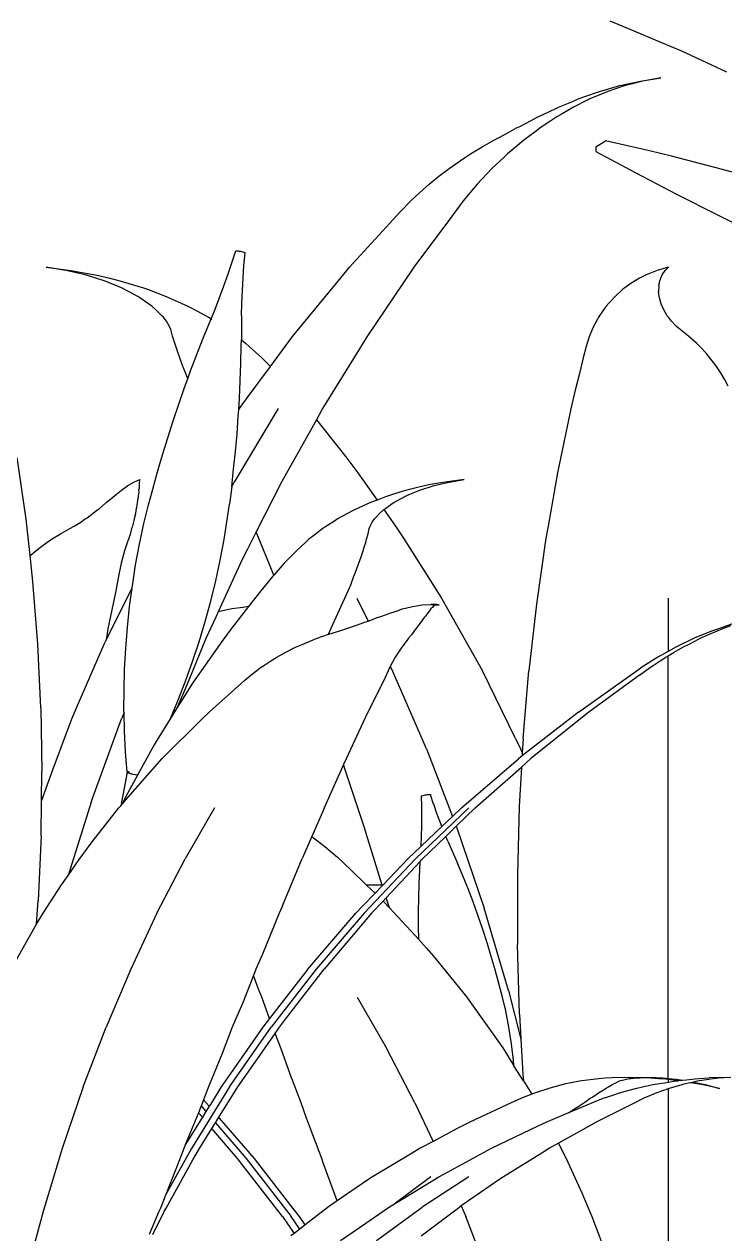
# Model space of a CAD drawing. Header units: metres. Extents: x 244.4 to 340.3, y -4.1 to 64.3.
# Drawn here: x 248.4465 to 248.731, y 7.648 to 8.139 of the extents above; entities that cross this region are included whole.
import ezdxf

# ---------------------------------------------------------------- set-up
doc = ezdxf.new("R2010")
doc.units = ezdxf.units.M
doc.layers.add('Edges', color=7, linetype='Continuous')

# ---------------------------------------------------------------- blocks, each defined once
blk = doc.blocks.new('Novo+Sobrado2m fr')
for p, q in [((-6.89405, -1.08116), (-6.90376, -1.07701)), ((-6.88434, -1.08524), (-6.89405, -1.08116)), ((-6.87463, -1.08925), (-6.88434, -1.08524)), ((-6.8564, -1.0977), (-6.87463, -1.08925)), ((-6.90808, -1.10555), (-6.8998, -1.10317)), ((-6.90164, -1.10454), (-6.90472, -1.10555)), ((-6.89763, -1.10317), (-6.90164, -1.10454)), ((-6.8998, -1.10317), (-6.89151, -1.10136)), ((-6.89579, -1.10272), (-6.89763, -1.10317)), ((-6.89045, -1.10136), (-6.89579, -1.10272)), ((-6.89151, -1.10136), (-6.88317, -1.10011)), ((-6.88317, -1.10011), (-6.89045, -1.10136)), ((-6.92007, -1.11002), (-6.91637, -1.10847)), ((-6.91284, -1.10905), (-6.91863, -1.11193)), ((-6.91637, -1.10847), (-6.91401, -1.10765)), ((-6.91401, -1.10765), (-6.90808, -1.10555)), ((-6.91171, -1.10847), (-6.91284, -1.10905)), ((-6.90731, -1.10665), (-6.91171, -1.10847)), ((-6.90472, -1.10555), (-6.90731, -1.10665)), ((-6.93102, -1.11493), (-6.92579, -1.11246)), ((-6.92579, -1.11246), (-6.92471, -1.11193)), ((-6.92471, -1.11193), (-6.92007, -1.11002)), ((-6.91863, -1.11193), (-6.92324, -1.11464)), ((-6.94048, -1.11975), (-6.9359, -1.11738)), ((-6.9359, -1.11738), (-6.93316, -1.11592)), ((-6.93316, -1.11592), (-6.93102, -1.11493)), ((-6.92823, -1.11779), (-6.93221, -1.12042)), ((-6.92547, -1.11592), (-6.92823, -1.11779)), ((-6.92324, -1.11464), (-6.92547, -1.11592)), ((-6.95099, -1.12541), (-6.94853, -1.12413)), ((-6.94853, -1.12413), (-6.94465, -1.12202)), ((-6.94465, -1.12202), (-6.94182, -1.12042)), ((-6.94182, -1.12042), (-6.94048, -1.11975)), ((-6.93313, -1.12113), (-6.93784, -1.12467)), ((-6.93221, -1.12042), (-6.93313, -1.12113)), ((-6.96043, -1.13088), (-6.95569, -1.1281)), ((-6.95569, -1.1281), (-6.95099, -1.12541)), ((-6.94235, -1.12837), (-6.9454, -1.13088)), ((-6.93885, -1.12541), (-6.94235, -1.12837)), ((-6.93784, -1.12467), (-6.93885, -1.12541)), ((-6.90963, -1.12808), (-6.90571, -1.1256)), ((-6.90963, -1.12808), (-6.9096, -1.12995)), ((-6.89669, -1.12765), (-6.90571, -1.1256)), ((-6.88773, -1.12976), (-6.89669, -1.12765)), ((-6.96647, -1.13492), (-6.96293, -1.13253)), ((-6.96293, -1.13253), (-6.96043, -1.13088)), ((-6.9468, -1.13221), (-6.95177, -1.13681)), ((-6.9454, -1.13088), (-6.9468, -1.13221)), ((-6.9096, -1.12995), (-6.89337, -1.13865)), ((-6.87884, -1.13192), (-6.88773, -1.12976)), ((-6.87002, -1.13415), (-6.87884, -1.13192)), ((-6.86127, -1.13642), (-6.87002, -1.13415)), ((-6.97334, -1.14002), (-6.96921, -1.13681)), ((-6.96921, -1.13681), (-6.96647, -1.13492)), ((-6.95177, -1.13681), (-6.95779, -1.14317)), ((-6.89337, -1.13865), (-6.87688, -1.14725)), ((-6.85259, -1.13875), (-6.86127, -1.13642)), ((-6.97988, -1.1455), (-6.97729, -1.14317)), ((-6.97729, -1.14317), (-6.97334, -1.14002)), ((-6.95779, -1.14317), (-6.96341, -1.14995)), ((-6.98468, -1.14995), (-6.983, -1.14837)), ((-6.983, -1.14837), (-6.97988, -1.1455)), ((-6.87688, -1.14725), (-6.86013, -1.15574)), ((-6.98888, -1.15435), (-6.98468, -1.14995)), ((-6.96341, -1.14995), (-6.96899, -1.15753)), ((-7.00958, -1.17698), (-6.99173, -1.15742)), ((-6.99173, -1.15742), (-6.98888, -1.15435)), ((-6.96899, -1.15753), (-6.9835, -1.17698)), ((-6.86013, -1.15574), (-6.84312, -1.16412)), ((-7.05735, -1.17521), (-7.05578, -1.17033)), ((-7.05578, -1.17033), (-7.05571, -1.17029)), ((-7.05571, -1.17029), (-7.05553, -1.17028)), ((-7.05553, -1.17028), (-7.05523, -1.17029)), ((-7.05523, -1.17029), (-7.05485, -1.17033)), ((-7.05485, -1.17033), (-7.0544, -1.1704)), ((-7.0544, -1.1704), (-7.05392, -1.17049)), ((-7.05392, -1.17049), (-7.05343, -1.17059)), ((-7.05343, -1.17059), (-7.05298, -1.1707)), ((-7.05298, -1.1707), (-7.05259, -1.17082)), ((-7.05259, -1.17082), (-7.05229, -1.17092)), ((-7.05247, -1.17618), (-7.05204, -1.17108)), ((-7.05229, -1.17092), (-7.0521, -1.17101)), ((-7.0521, -1.17101), (-7.05204, -1.17108)), ((-7.12476, -1.17823), (-7.13277, -1.17698)), ((-7.13277, -1.17698), (-7.12274, -1.17823)), ((-7.11689, -1.18004), (-7.12476, -1.17823)), ((-7.12274, -1.17823), (-7.11516, -1.17959)), ((-7.059, -1.18006), (-7.05735, -1.17521)), ((-7.05283, -1.18128), (-7.05247, -1.17618)), ((-7.01297, -1.18105), (-7.00958, -1.17698)), ((-6.9835, -1.17698), (-6.98791, -1.18358)), ((-6.88461, -1.17823), (-6.88812, -1.17959)), ((-6.88013, -1.17698), (-6.88461, -1.17823)), ((-6.88271, -1.18004), (-6.88147, -1.17823)), ((-6.88147, -1.17823), (-6.88013, -1.17698)), ((-7.10931, -1.18241), (-7.11689, -1.18004)), ((-7.11516, -1.17959), (-7.11275, -1.18004)), ((-7.11275, -1.18004), (-7.107, -1.1814)), ((-7.10412, -1.18452), (-7.10931, -1.18241)), ((-7.107, -1.1814), (-7.10291, -1.18241)), ((-7.10291, -1.18241), (-7.09918, -1.18352)), ((-7.06072, -1.18487), (-7.059, -1.18006)), ((-7.05312, -1.18638), (-7.05283, -1.18128)), ((-7.03271, -1.20507), (-7.01297, -1.18105)), ((-6.89356, -1.18241), (-6.89532, -1.18352)), ((-6.89183, -1.1814), (-6.89356, -1.18241)), ((-6.88913, -1.18004), (-6.89183, -1.1814)), ((-6.88812, -1.17959), (-6.88913, -1.18004)), ((-6.88405, -1.18452), (-6.88364, -1.18241)), ((-6.88364, -1.18241), (-6.88271, -1.18004)), ((-7.10218, -1.18533), (-7.10412, -1.18452)), ((-7.09915, -1.18689), (-7.10218, -1.18533)), ((-7.09918, -1.18352), (-7.09331, -1.18533)), ((-7.09562, -1.1888), (-7.09915, -1.18689)), ((-7.09331, -1.18533), (-7.0917, -1.18591)), ((-7.0917, -1.18591), (-7.08404, -1.1888)), ((-7.06251, -1.18965), (-7.06072, -1.18487)), ((-7.05332, -1.19147), (-7.05312, -1.18638)), ((-6.98791, -1.18358), (-7.00255, -1.20514)), ((-6.89858, -1.18591), (-6.90179, -1.1888)), ((-6.89782, -1.18533), (-6.89858, -1.18591)), ((-6.89532, -1.18352), (-6.89782, -1.18533)), ((-6.88405, -1.18452), (-6.8841, -1.18689)), ((-6.88385, -1.1888), (-6.8841, -1.18689)), ((-7.0948, -1.18932), (-7.09562, -1.1888)), ((-7.0912, -1.1918), (-7.0948, -1.18932)), ((-7.08986, -1.19278), (-7.0912, -1.1918)), ((-7.08821, -1.19424), (-7.08986, -1.19278)), ((-7.08404, -1.1888), (-7.07797, -1.19151)), ((-7.07797, -1.19151), (-7.07523, -1.19278)), ((-7.07523, -1.19278), (-7.07167, -1.19465)), ((-7.06436, -1.19439), (-7.06251, -1.18965)), ((-7.05345, -1.19656), (-7.05332, -1.19147)), ((-6.90533, -1.19278), (-6.90677, -1.19465)), ((-6.90431, -1.19151), (-6.90533, -1.19278)), ((-6.90179, -1.1888), (-6.90431, -1.19151)), ((-6.88378, -1.18932), (-6.88385, -1.1888)), ((-6.88309, -1.1918), (-6.88378, -1.18932)), ((-6.88266, -1.19278), (-6.88309, -1.1918)), ((-6.88203, -1.19424), (-6.88266, -1.19278)), ((-7.08578, -1.19661), (-7.08821, -1.19424)), ((-7.08518, -1.19728), (-7.08578, -1.19661)), ((-7.084, -1.19888), (-7.08518, -1.19728)), ((-7.07167, -1.19465), (-7.06686, -1.19728)), ((-7.06898, -1.20568), (-7.06581, -1.19793)), ((-7.06686, -1.19728), (-7.06581, -1.19793)), ((-7.06581, -1.19793), (-7.06436, -1.19439)), ((-7.06581, -1.19793), (-7.0657, -1.198)), ((-7.0657, -1.198), (-7.06556, -1.19808)), ((-7.05345, -1.19656), (-7.05354, -1.20645)), ((-6.90893, -1.198), (-6.91078, -1.20153)), ((-6.90848, -1.19728), (-6.90893, -1.198)), ((-6.90677, -1.19465), (-6.90848, -1.19728)), ((-6.88063, -1.19661), (-6.88203, -1.19424)), ((-6.8801, -1.19728), (-6.88063, -1.19661)), ((-6.87889, -1.19888), (-6.8801, -1.19728)), ((-7.08274, -1.201), (-7.084, -1.19888)), ((-7.08218, -1.20228), (-7.08274, -1.201)), ((-7.08147, -1.20497), (-7.08218, -1.20228)), ((-6.9111, -1.20228), (-6.91232, -1.20524)), ((-6.91078, -1.20153), (-6.9111, -1.20228)), ((-6.87684, -1.201), (-6.87889, -1.19888)), ((-6.87527, -1.20228), (-6.87684, -1.201)), ((-6.8719, -1.20497), (-6.87527, -1.20228)), ((-7.08052, -1.20775), (-7.08147, -1.20497)), ((-7.08005, -1.2094), (-7.08052, -1.20775)), ((-7.0716, -1.21233), (-7.06898, -1.20568)), ((-7.05356, -1.20875), (-7.05354, -1.20645)), ((-7.05354, -1.20645), (-7.05188, -1.20775)), ((-7.05188, -1.20775), (-7.05036, -1.20907)), ((-7.0417, -1.21725), (-7.03271, -1.20507)), ((-7.00255, -1.20514), (-7.00551, -1.21001)), ((-6.91312, -1.20775), (-6.91353, -1.20907)), ((-6.91232, -1.20524), (-6.91312, -1.20775)), ((-6.86875, -1.20775), (-6.8719, -1.20497)), ((-6.86705, -1.2094), (-6.86875, -1.20775)), ((-7.07923, -1.21179), (-7.08005, -1.2094)), ((-7.07847, -1.21368), (-7.07923, -1.21179)), ((-7.07414, -1.21902), (-7.0716, -1.21233)), ((-7.05372, -1.21588), (-7.05356, -1.20875)), ((-7.05036, -1.20907), (-7.04526, -1.21368)), ((-7.00551, -1.21001), (-7.02053, -1.23435)), ((-6.91353, -1.20907), (-6.91469, -1.21368)), ((-6.86483, -1.21179), (-6.86705, -1.2094)), ((-6.86323, -1.21368), (-6.86483, -1.21179)), ((-7.07737, -1.21689), (-7.07847, -1.21368)), ((-7.07607, -1.22004), (-7.07737, -1.21689)), ((-7.05398, -1.22303), (-7.05372, -1.21588)), ((-7.05072, -1.22948), (-7.0417, -1.21725)), ((-7.04526, -1.21368), (-7.0417, -1.21725)), ((-6.91469, -1.21368), (-6.91627, -1.22004)), ((-6.86079, -1.21689), (-6.86323, -1.21368)), ((-6.85871, -1.22004), (-6.86079, -1.21689)), ((-7.07659, -1.22576), (-7.0753, -1.22219)), ((-7.0753, -1.22219), (-7.07607, -1.22004)), ((-7.0753, -1.22219), (-7.07414, -1.21902)), ((-6.91627, -1.22004), (-6.91792, -1.22682)), ((-6.85734, -1.22237), (-6.85871, -1.22004)), ((-6.85585, -1.22524), (-6.85734, -1.22237)), ((-7.07896, -1.23254), (-7.07659, -1.22576)), ((-7.05432, -1.23018), (-7.05398, -1.22303)), ((-6.91792, -1.22682), (-6.91974, -1.2344)), ((-7.05462, -1.23489), (-7.05432, -1.23018)), ((-7.05426, -1.23435), (-7.05072, -1.22948)), ((-7.08125, -1.23935), (-7.07896, -1.23254)), ((-7.03856, -1.23435), (-7.05647, -1.26424)), ((-7.0553, -1.24451), (-7.05477, -1.23734)), ((-7.05477, -1.23734), (-7.05462, -1.23489)), ((-7.05462, -1.23489), (-7.05426, -1.23435)), ((-7.02188, -1.2368), (-7.02305, -1.23889)), ((-7.02053, -1.23435), (-7.02188, -1.2368)), ((-6.91974, -1.2344), (-6.92381, -1.25385)), ((-7.08345, -1.24621), (-7.08125, -1.23935)), ((-7.02305, -1.23889), (-7.03707, -1.26391)), ((-7.02305, -1.23889), (-7.01112, -1.25385)), ((-7.08556, -1.25311), (-7.08345, -1.24621)), ((-7.05593, -1.25168), (-7.0553, -1.24451)), ((-7.05666, -1.25885), (-7.05593, -1.25168)), ((-7.14097, -1.27922), (-7.14454, -1.25421)), ((-7.08759, -1.26003), (-7.08556, -1.25311)), ((-7.01112, -1.25385), (-7.00628, -1.26045)), ((-6.92381, -1.25385), (-6.92517, -1.26045)), ((-7.08953, -1.26699), (-7.08759, -1.26003)), ((-7.05747, -1.26602), (-7.05666, -1.25885)), ((-7.00628, -1.26045), (-6.99842, -1.27146)), ((-6.92517, -1.26045), (-6.92898, -1.282)), ((-7.1022, -1.26743), (-7.09961, -1.26556)), ((-7.09961, -1.26556), (-7.09718, -1.26413)), ((-7.09718, -1.26413), (-7.09479, -1.26315)), ((-7.09507, -1.26663), (-7.09524, -1.26743)), ((-7.09498, -1.2652), (-7.0951, -1.26556)), ((-7.0951, -1.26556), (-7.09507, -1.26663)), ((-7.09479, -1.26315), (-7.09498, -1.26413)), ((-7.09498, -1.26413), (-7.09498, -1.2652)), ((-7.05747, -1.26602), (-7.05838, -1.27318)), ((-7.05747, -1.26602), (-7.05647, -1.26424)), ((-7.03707, -1.26391), (-7.0475, -1.28441)), ((-6.98312, -1.26663), (-6.98631, -1.26743)), ((-6.97863, -1.26556), (-6.98312, -1.26663)), ((-6.9811, -1.26743), (-6.97525, -1.26556)), ((-6.97674, -1.2652), (-6.97863, -1.26556)), ((-6.97082, -1.26413), (-6.97674, -1.2652)), ((-6.97525, -1.26556), (-6.96918, -1.26413)), ((-6.96299, -1.26315), (-6.97082, -1.26413)), ((-6.96918, -1.26413), (-6.96299, -1.26315)), ((-7.10838, -1.27245), (-7.10648, -1.27095)), ((-7.10648, -1.27095), (-7.1051, -1.26973)), ((-7.1051, -1.26973), (-7.10422, -1.26908)), ((-7.10422, -1.26908), (-7.1022, -1.26743)), ((-7.09544, -1.27018), (-7.09578, -1.27245)), ((-7.09521, -1.2683), (-7.09544, -1.26973)), ((-7.09544, -1.26973), (-7.09544, -1.27018)), ((-7.09524, -1.26743), (-7.09521, -1.2683)), ((-7.09138, -1.27398), (-7.08953, -1.26699)), ((-6.99842, -1.27146), (-7.00104, -1.27245)), ((-6.99506, -1.27018), (-6.99842, -1.27146)), ((-6.99381, -1.26973), (-6.99506, -1.27018)), ((-6.98922, -1.2683), (-6.99381, -1.26973)), ((-6.99161, -1.27245), (-6.98891, -1.27095)), ((-6.98631, -1.26743), (-6.98922, -1.2683)), ((-6.98891, -1.27095), (-6.98658, -1.26973)), ((-6.98658, -1.26973), (-6.98509, -1.26908)), ((-6.98509, -1.26908), (-6.9811, -1.26743)), ((-7.11366, -1.27674), (-7.11227, -1.27559)), ((-7.11227, -1.27559), (-7.11121, -1.27482)), ((-7.11121, -1.27482), (-7.10883, -1.27287)), ((-7.10883, -1.27287), (-7.10838, -1.27245)), ((-7.09634, -1.27559), (-7.09656, -1.27707)), ((-7.09608, -1.27459), (-7.09634, -1.27559)), ((-7.09578, -1.27245), (-7.09608, -1.27459)), ((-7.09314, -1.281), (-7.09138, -1.27398)), ((-7.05938, -1.28034), (-7.05838, -1.27318)), ((-7.00791, -1.27559), (-7.01069, -1.27707)), ((-7.00578, -1.27459), (-7.00791, -1.27559)), ((-7.00104, -1.27245), (-7.00578, -1.27459)), ((-6.99724, -1.27674), (-6.99599, -1.27559)), ((-6.99599, -1.27559), (-6.99565, -1.27533)), ((-6.99565, -1.27533), (-6.99498, -1.27482)), ((-6.99565, -1.27533), (-6.99089, -1.282)), ((-6.99498, -1.27482), (-6.99224, -1.27287)), ((-6.99224, -1.27287), (-6.99161, -1.27245)), ((-7.13933, -1.29398), (-7.14097, -1.27922)), ((-7.12143, -1.28206), (-7.11878, -1.2804)), ((-7.11878, -1.2804), (-7.11701, -1.27914)), ((-7.11701, -1.27914), (-7.1162, -1.27861)), ((-7.1162, -1.27861), (-7.11366, -1.27674)), ((-7.09718, -1.2797), (-7.0979, -1.28248)), ((-7.09709, -1.27914), (-7.09718, -1.2797)), ((-7.09656, -1.27707), (-7.09709, -1.27914)), ((-7.09491, -1.28938), (-7.09314, -1.281)), ((-7.06048, -1.28749), (-7.05938, -1.28034)), ((-7.01533, -1.2797), (-7.01963, -1.28248)), ((-7.01443, -1.27914), (-7.01533, -1.2797)), ((-7.01069, -1.27707), (-7.01443, -1.27914)), ((-7.00128, -1.28206), (-7.00037, -1.2804)), ((-7.00037, -1.2804), (-6.99951, -1.27914)), ((-6.99951, -1.27914), (-6.99906, -1.27861)), ((-6.99906, -1.27861), (-6.99724, -1.27674)), ((-7.13057, -1.28738), (-7.12697, -1.28519)), ((-7.12697, -1.28519), (-7.12325, -1.28307)), ((-7.12325, -1.28307), (-7.12143, -1.28206)), ((-7.09872, -1.2854), (-7.09942, -1.28738)), ((-7.0981, -1.28307), (-7.09872, -1.2854)), ((-7.0979, -1.28248), (-7.0981, -1.28307)), ((-7.0475, -1.28441), (-7.05102, -1.29133)), ((-7.0404, -1.30192), (-7.0475, -1.28441)), ((-7.02358, -1.2854), (-7.02607, -1.28738)), ((-7.0205, -1.28307), (-7.02358, -1.2854)), ((-7.01963, -1.28248), (-7.0205, -1.28307)), ((-7.00273, -1.28738), (-7.0021, -1.28519)), ((-7.0021, -1.28519), (-7.00166, -1.28307)), ((-7.00166, -1.28307), (-7.00128, -1.28206)), ((-6.99089, -1.282), (-6.9877, -1.28688)), ((-6.92898, -1.282), (-6.92983, -1.28688)), ((-7.13706, -1.29205), (-7.13511, -1.29056)), ((-7.13511, -1.29056), (-7.13249, -1.28868)), ((-7.13249, -1.28868), (-7.13057, -1.28738)), ((-7.09971, -1.28842), (-7.10093, -1.29205)), ((-7.09942, -1.28738), (-7.09971, -1.28842)), ((-7.09646, -1.29779), (-7.09491, -1.28938)), ((-7.0621, -1.29589), (-7.06048, -1.28749)), ((-7.05102, -1.29133), (-7.05326, -1.29565)), ((-7.02724, -1.28842), (-7.0312, -1.29205)), ((-7.02607, -1.28738), (-7.02724, -1.28842)), ((-7.00413, -1.29205), (-7.0036, -1.29056)), ((-7.0036, -1.29056), (-7.00304, -1.28868)), ((-7.00304, -1.28868), (-7.00273, -1.28738)), ((-6.9877, -1.28688), (-6.97226, -1.31122)), ((-6.92983, -1.28688), (-6.93372, -1.31367)), ((-7.13933, -1.29398), (-7.13706, -1.29205)), ((-7.13818, -1.30449), (-7.13933, -1.29398)), ((-7.10093, -1.29205), (-7.1023, -1.29706)), ((-7.06393, -1.30426), (-7.0621, -1.29589)), ((-7.05326, -1.29565), (-7.06297, -1.31688)), ((-7.0312, -1.29205), (-7.03611, -1.29706)), ((-7.00584, -1.29706), (-7.00491, -1.29457)), ((-7.00491, -1.29457), (-7.00413, -1.29205)), ((-7.1023, -1.29706), (-7.10348, -1.30239)), ((-7.09779, -1.30624), (-7.09646, -1.29779)), ((-7.03611, -1.29706), (-7.0404, -1.30192)), ((-7.0078, -1.30239), (-7.00729, -1.30115)), ((-7.00729, -1.30115), (-7.00644, -1.29889)), ((-7.00644, -1.29889), (-7.00584, -1.29706)), ((-7.13617, -1.33), (-7.13818, -1.30449)), ((-7.10348, -1.30239), (-7.10455, -1.30836)), ((-7.06598, -1.31256), (-7.06393, -1.30426)), ((-7.04082, -1.30239), (-7.04564, -1.30836)), ((-7.0404, -1.30192), (-7.04082, -1.30239)), ((-7.01013, -1.30827), (-7.0091, -1.30585)), ((-7.0091, -1.30585), (-7.0078, -1.30239)), ((-7.10819, -1.32759), (-7.09792, -1.30717)), ((-7.10455, -1.30836), (-7.10771, -1.32368)), ((-7.09891, -1.31471), (-7.09792, -1.30717)), ((-7.09792, -1.30717), (-7.09779, -1.30624)), ((-7.04564, -1.30836), (-7.05062, -1.3147)), ((-7.01718, -1.32368), (-7.01013, -1.30827)), ((-7.09981, -1.32318), (-7.09891, -1.31471)), ((-7.06823, -1.3208), (-7.06598, -1.31256)), ((-7.05863, -1.31594), (-7.06297, -1.31688)), ((-7.05737, -1.31568), (-7.05863, -1.31594)), ((-7.05062, -1.3147), (-7.05767, -1.32368)), ((-7.05291, -1.31502), (-7.05737, -1.31568)), ((-7.05062, -1.3147), (-7.05291, -1.31502)), ((-7.00661, -1.31122), (-7.00206, -1.32057)), ((-6.99017, -1.31636), (-6.98818, -1.31568)), ((-6.98818, -1.31568), (-6.98691, -1.31538)), ((-6.98691, -1.31538), (-6.98397, -1.31462)), ((-6.98397, -1.31462), (-6.98017, -1.314)), ((-6.98017, -1.314), (-6.97661, -1.31384)), ((-6.97679, -1.31594), (-6.97786, -1.3172)), ((-6.97666, -1.31568), (-6.97679, -1.31594)), ((-6.97592, -1.31502), (-6.97666, -1.31568)), ((-6.97399, -1.31384), (-6.97661, -1.31384)), ((-6.97661, -1.31384), (-6.9748, -1.314)), ((-6.97567, -1.31462), (-6.97592, -1.31502)), ((-6.97517, -1.31435), (-6.97567, -1.31462)), ((-6.9748, -1.314), (-6.97517, -1.31435)), ((-6.97474, -1.31399), (-6.9748, -1.314)), ((-6.97474, -1.31399), (-6.97315, -1.31413)), ((-6.97315, -1.31413), (-6.97399, -1.31384)), ((-6.97226, -1.31122), (-6.97084, -1.31367)), ((-6.97084, -1.31367), (-6.95565, -1.34078)), ((-6.93372, -1.31367), (-6.93682, -1.34078)), ((-6.88015, -1.31122), (-6.88015, -1.33287)), ((-7.07069, -1.32897), (-7.06823, -1.3208)), ((-7.06394, -1.31901), (-7.06795, -1.32759)), ((-7.06297, -1.31688), (-7.06394, -1.31901)), ((-7.00375, -1.32118), (-7.00206, -1.32057)), ((-7.00206, -1.32057), (-7.00027, -1.31992)), ((-7.00027, -1.31992), (-6.99833, -1.31915)), ((-6.99833, -1.31915), (-6.99686, -1.31867)), ((-6.99686, -1.31867), (-6.99352, -1.31745)), ((-6.99352, -1.31745), (-6.99287, -1.3172)), ((-6.99287, -1.3172), (-6.99017, -1.31636)), ((-6.97997, -1.32014), (-6.9811, -1.32154)), ((-6.97936, -1.31915), (-6.97997, -1.32014)), ((-6.97878, -1.31853), (-6.97936, -1.31915)), ((-6.97786, -1.3172), (-6.97878, -1.31853)), ((-7.10771, -1.32368), (-7.10849, -1.32827)), ((-7.10049, -1.33166), (-7.09981, -1.32318)), ((-7.05767, -1.32368), (-7.06143, -1.32887)), ((-7.01808, -1.32595), (-7.01718, -1.32368)), ((-7.01806, -1.32594), (-7.01317, -1.32435)), ((-7.01317, -1.32435), (-7.01077, -1.32363)), ((-7.01077, -1.32363), (-7.00724, -1.32244)), ((-7.00724, -1.32244), (-7.00485, -1.32154)), ((-7.00485, -1.32154), (-7.00375, -1.32118)), ((-6.9832, -1.32435), (-6.98444, -1.3261)), ((-6.98282, -1.32393), (-6.9832, -1.32435)), ((-6.98134, -1.32194), (-6.98282, -1.32393)), ((-6.9811, -1.32154), (-6.98134, -1.32194)), ((-6.86193, -1.32435), (-6.86966, -1.32758)), ((-6.86349, -1.32594), (-6.85993, -1.32435)), ((-6.86193, -1.32435), (-6.85396, -1.32154)), ((-6.85993, -1.32435), (-6.85801, -1.32363)), ((-6.85801, -1.32363), (-6.85482, -1.32244)), ((-7.13494, -1.35574), (-7.13617, -1.33)), ((-7.12047, -1.35574), (-7.10926, -1.33)), ((-7.10926, -1.33), (-7.10849, -1.32827)), ((-7.10849, -1.32827), (-7.10819, -1.32759)), ((-7.06795, -1.32759), (-7.07588, -1.34692)), ((-7.06143, -1.32887), (-7.07335, -1.34585)), ((-7.07335, -1.33705), (-7.07069, -1.32897)), ((-7.03149, -1.3312), (-7.02886, -1.33005)), ((-7.02886, -1.33005), (-7.02536, -1.32859)), ((-7.02536, -1.32859), (-7.02281, -1.32758)), ((-7.02281, -1.32758), (-7.01808, -1.32595)), ((-7.01808, -1.32595), (-7.01806, -1.32594)), ((-6.98624, -1.32839), (-6.98843, -1.3312)), ((-6.98569, -1.32758), (-6.98624, -1.32839)), ((-6.98444, -1.3261), (-6.98569, -1.32758)), ((-6.86966, -1.32758), (-6.87715, -1.3312)), ((-6.87427, -1.3312), (-6.87201, -1.33005)), ((-6.87201, -1.33005), (-6.86915, -1.32859)), ((-6.86915, -1.32859), (-6.86718, -1.32758)), ((-6.86718, -1.32758), (-6.86349, -1.32594)), ((-7.10095, -1.34012), (-7.10049, -1.33166)), ((-7.04163, -1.33673), (-7.03919, -1.33522)), ((-7.03919, -1.33522), (-7.03551, -1.33323)), ((-7.03551, -1.33323), (-7.03149, -1.3312)), ((-6.99103, -1.33522), (-6.99308, -1.33901)), ((-6.98843, -1.3312), (-6.99103, -1.33522)), ((-6.88438, -1.33522), (-6.89133, -1.33961)), ((-6.88015, -1.33287), (-6.88438, -1.33522)), ((-6.88345, -1.33673), (-6.88116, -1.33522)), ((-6.88116, -1.33522), (-6.88015, -1.33463)), ((-6.87715, -1.3312), (-6.88015, -1.33287)), ((-6.88015, -1.33463), (-6.87774, -1.33323)), ((-6.88015, -1.50624), (-6.88015, -1.33463)), ((-6.87774, -1.33323), (-6.87427, -1.3312)), ((-7.10118, -1.34856), (-7.10095, -1.34012)), ((-7.07621, -1.34503), (-7.07335, -1.33705)), ((-7.04968, -1.34253), (-7.04595, -1.33961)), ((-7.04595, -1.33961), (-7.04447, -1.33859)), ((-7.04447, -1.33859), (-7.04163, -1.33673)), ((-6.99341, -1.33961), (-6.99574, -1.34464)), ((-6.99308, -1.33901), (-6.99341, -1.33961)), ((-6.99308, -1.33901), (-6.99207, -1.34111)), ((-6.91667, -1.35751), (-6.89133, -1.33961)), ((-6.8918, -1.34253), (-6.88783, -1.33961)), ((-6.88783, -1.33961), (-6.88627, -1.33859)), ((-6.88627, -1.33859), (-6.88345, -1.33673)), ((-7.07927, -1.35291), (-7.07621, -1.34503)), ((-7.06663, -1.35751), (-7.05208, -1.34456)), ((-7.05208, -1.34456), (-7.04968, -1.34253)), ((-6.99574, -1.34464), (-7.0022, -1.35751)), ((-6.97839, -1.37251), (-6.99207, -1.34111)), ((-6.94219, -1.3682), (-6.95565, -1.34078)), ((-6.93914, -1.3682), (-6.93682, -1.34078)), ((-6.8918, -1.34253), (-6.91237, -1.35751)), ((-7.1012, -1.35696), (-7.10118, -1.34856)), ((-7.07588, -1.34692), (-7.07956, -1.35567)), ((-7.07582, -1.34969), (-7.07956, -1.35567)), ((-7.07335, -1.34585), (-7.07582, -1.34969)), ((-7.08218, -1.35987), (-7.07927, -1.35291)), ((-7.13494, -1.35574), (-7.13451, -1.38168)), ((-7.1224, -1.36028), (-7.12047, -1.35574)), ((-7.10118, -1.35774), (-7.10224, -1.36028)), ((-7.10118, -1.35774), (-7.1012, -1.35696)), ((-7.10099, -1.36533), (-7.10118, -1.35774)), ((-7.08218, -1.35987), (-7.08778, -1.36885)), ((-7.07956, -1.35567), (-7.08218, -1.35987)), ((-7.06948, -1.36025), (-7.06663, -1.35751)), ((-7.0022, -1.35751), (-7.00414, -1.36195)), ((-6.91667, -1.35751), (-6.93954, -1.37535)), ((-6.91237, -1.35751), (-6.93593, -1.37642)), ((-7.13034, -1.38168), (-7.1224, -1.36028)), ((-7.11443, -1.39366), (-7.10224, -1.36028)), ((-7.08564, -1.37642), (-7.06948, -1.36025)), ((-7.00414, -1.36195), (-7.01104, -1.37647)), ((-7.10056, -1.37363), (-7.10099, -1.36533)), ((-7.08778, -1.36885), (-7.08888, -1.37078)), ((-6.94219, -1.3682), (-6.94015, -1.37251)), ((-6.93914, -1.3682), (-6.93947, -1.37413)), ((-7.09991, -1.38188), (-7.10056, -1.37363)), ((-7.08888, -1.37078), (-7.09565, -1.38308)), ((-6.97839, -1.37251), (-6.9678, -1.39988)), ((-6.94015, -1.37251), (-6.93947, -1.37413)), ((-6.93947, -1.37413), (-6.93954, -1.37535)), ((-7.10045, -1.3931), (-7.08564, -1.37642)), ((-7.01203, -1.37886), (-7.01242, -1.3798)), ((-7.01104, -1.37647), (-7.01203, -1.37886)), ((-7.01124, -1.38136), (-7.01203, -1.37886)), ((-6.96417, -1.39643), (-6.94097, -1.37647)), ((-6.93954, -1.37535), (-6.94097, -1.37647)), ((-6.93979, -1.37982), (-6.93593, -1.37642)), ((-7.13465, -1.39366), (-7.13034, -1.38168)), ((-7.13465, -1.39366), (-7.13451, -1.38168)), ((-7.09992, -1.38194), (-7.10254, -1.39556)), ((-7.09569, -1.38316), (-7.10063, -1.39212)), ((-7.09992, -1.38194), (-7.09991, -1.38188)), ((-7.09981, -1.38208), (-7.09992, -1.38194)), ((-7.0998, -1.3818), (-7.09991, -1.38188)), ((-7.09991, -1.38188), (-7.09979, -1.382)), ((-7.09948, -1.38226), (-7.09981, -1.38208)), ((-7.09948, -1.38178), (-7.0998, -1.3818)), ((-7.09979, -1.382), (-7.09946, -1.38215)), ((-7.09948, -1.38178), (-7.09896, -1.3818)), ((-7.09896, -1.38245), (-7.09948, -1.38226)), ((-7.09946, -1.38215), (-7.09894, -1.38233)), ((-7.09828, -1.38265), (-7.09896, -1.38245)), ((-7.09894, -1.38233), (-7.09826, -1.38253)), ((-7.09749, -1.38284), (-7.09828, -1.38265)), ((-7.09826, -1.38253), (-7.09747, -1.38272)), ((-7.09664, -1.38301), (-7.09749, -1.38284)), ((-7.09747, -1.38272), (-7.09662, -1.3829)), ((-7.09664, -1.38301), (-7.09662, -1.3829)), ((-7.09579, -1.38315), (-7.09664, -1.38301)), ((-7.09662, -1.3829), (-7.09578, -1.38306)), ((-7.09579, -1.38315), (-7.09578, -1.38306)), ((-7.09569, -1.38316), (-7.09579, -1.38315)), ((-7.09578, -1.38306), (-7.09565, -1.38308)), ((-7.09565, -1.38308), (-7.09569, -1.38316)), ((-7.01242, -1.3798), (-7.01996, -1.39643)), ((-7.00349, -1.40445), (-7.01124, -1.38136)), ((-6.95861, -1.39643), (-6.93979, -1.37982)), ((-6.93979, -1.37982), (-6.94067, -1.39588)), ((-7.13486, -1.40777), (-7.13467, -1.39371)), ((-7.13467, -1.39371), (-7.13465, -1.39366)), ((-7.11443, -1.39366), (-7.12385, -1.42381)), ((-7.10063, -1.39212), (-7.10196, -1.39488)), ((-7.10196, -1.39488), (-7.10045, -1.3931)), ((-6.98043, -1.39167), (-6.98032, -1.39158)), ((-6.98029, -1.39572), (-6.98043, -1.39167)), ((-6.98032, -1.39158), (-6.9801, -1.39148)), ((-6.9801, -1.39148), (-6.97977, -1.39136)), ((-6.97977, -1.39136), (-6.97936, -1.39125)), ((-6.97936, -1.39125), (-6.97889, -1.39115)), ((-6.97889, -1.39115), (-6.9784, -1.39106)), ((-6.9784, -1.39106), (-6.97792, -1.39099)), ((-6.97792, -1.39099), (-6.97749, -1.39095)), ((-6.97749, -1.39095), (-6.97712, -1.39094)), ((-6.97712, -1.39094), (-6.97686, -1.39095)), ((-6.97686, -1.39095), (-6.97671, -1.39099)), ((-6.97671, -1.39099), (-6.97669, -1.39106)), ((-6.97544, -1.39484), (-6.97669, -1.39106)), ((-7.11407, -1.4102), (-7.10327, -1.39643)), ((-7.10327, -1.39643), (-7.10254, -1.39556)), ((-7.10254, -1.39556), (-7.10196, -1.39488)), ((-7.06449, -1.39643), (-7.07635, -1.41716)), ((-7.02063, -1.39813), (-7.02494, -1.40804)), ((-7.01996, -1.39643), (-7.02063, -1.39813)), ((-6.9612, -1.39643), (-6.98282, -1.41716)), ((-6.98024, -1.39978), (-6.98029, -1.39572)), ((-6.97542, -1.3949), (-6.97544, -1.39484)), ((-6.97541, -1.39493), (-6.97542, -1.3949)), ((-6.9741, -1.39866), (-6.97541, -1.39493)), ((-6.97269, -1.40245), (-6.9741, -1.39866)), ((-6.96417, -1.39643), (-6.9678, -1.39988)), ((-6.96626, -1.40387), (-6.95861, -1.39643)), ((-6.94067, -1.39588), (-6.94143, -1.42378)), ((-6.9721, -1.40396), (-6.98051, -1.41191)), ((-6.98035, -1.40787), (-6.98025, -1.40383)), ((-6.98025, -1.40383), (-6.98024, -1.39978)), ((-6.9721, -1.40396), (-6.97269, -1.40245)), ((-6.9678, -1.39988), (-6.9721, -1.40396)), ((-6.97048, -1.40797), (-6.96626, -1.40387)), ((-6.96626, -1.40387), (-6.96604, -1.40445)), ((-7.13486, -1.40777), (-7.13599, -1.43399)), ((-7.02494, -1.40804), (-7.02879, -1.41693)), ((-7.02494, -1.40804), (-7.02489, -1.40807)), ((-7.02489, -1.40807), (-7.01965, -1.41209)), ((-7.00279, -1.40687), (-7.00349, -1.40445)), ((-6.99632, -1.42774), (-7.00279, -1.40687)), ((-6.98051, -1.41191), (-6.98035, -1.40787)), ((-6.98018, -1.41736), (-6.97048, -1.40797)), ((-6.96966, -1.40994), (-6.97048, -1.40797)), ((-6.96604, -1.40445), (-6.95491, -1.43715)), ((-7.11941, -1.41736), (-7.11407, -1.4102)), ((-7.01965, -1.41209), (-7.01449, -1.41648)), ((-6.98052, -1.41196), (-6.98575, -1.41693)), ((-6.98052, -1.41196), (-6.98051, -1.41191)), ((-6.96966, -1.40994), (-6.96577, -1.41881)), ((-7.12385, -1.42381), (-7.11941, -1.41736)), ((-7.08781, -1.43921), (-7.07635, -1.41716)), ((-7.03687, -1.43618), (-7.02879, -1.41693)), ((-7.01449, -1.41648), (-7.00911, -1.4215)), ((-7.00372, -1.43921), (-6.98282, -1.41716)), ((-6.98575, -1.41693), (-6.99626, -1.42793)), ((-6.98089, -1.41813), (-6.99472, -1.4329)), ((-6.98111, -1.4216), (-6.98089, -1.41813)), ((-6.98089, -1.41813), (-6.98018, -1.41736)), ((-6.96358, -1.42404), (-6.96577, -1.41881)), ((-7.12651, -1.42767), (-7.12385, -1.42381)), ((-7.00911, -1.4215), (-7.00268, -1.42774)), ((-6.98137, -1.42726), (-6.98111, -1.4216)), ((-6.94143, -1.42378), (-6.94139, -1.45189)), ((-7.13402, -1.43921), (-7.12651, -1.42767)), ((-6.99632, -1.42774), (-7.00268, -1.42774)), ((-7.00268, -1.42774), (-6.99925, -1.43106)), ((-6.99626, -1.42793), (-6.99925, -1.43106)), ((-6.99626, -1.42793), (-6.99632, -1.42774)), ((-6.98153, -1.43294), (-6.98137, -1.42726)), ((-6.96148, -1.4293), (-6.96358, -1.42404)), ((-6.99925, -1.43106), (-7.00414, -1.43618)), ((-6.99597, -1.43423), (-6.99472, -1.4329)), ((-6.99339, -1.43692), (-6.99472, -1.4329)), ((-6.9816, -1.43863), (-6.98153, -1.43294)), ((-6.95945, -1.43461), (-6.96148, -1.4293)), ((-7.13669, -1.44366), (-7.13599, -1.43399)), ((-7.03687, -1.43618), (-7.03824, -1.43921)), ((-7.00414, -1.43618), (-7.00703, -1.43921)), ((-7.00064, -1.43921), (-6.99597, -1.43423)), ((-6.99597, -1.43423), (-6.99582, -1.43438)), ((-6.99582, -1.43438), (-6.99339, -1.43692)), ((-6.99339, -1.43692), (-6.99158, -1.43882)), ((-6.98158, -1.44432), (-6.9816, -1.43863)), ((-6.95751, -1.43995), (-6.95945, -1.43461)), ((-6.94502, -1.47052), (-6.95491, -1.43715)), ((-7.13669, -1.44366), (-7.13402, -1.43921)), ((-7.08781, -1.43921), (-7.09848, -1.46191)), ((-7.03824, -1.43921), (-7.04497, -1.45581)), ((-7.02658, -1.46191), (-7.00703, -1.43921)), ((-7.00372, -1.43921), (-7.02319, -1.46191)), ((-7.00064, -1.43921), (-7.01995, -1.46191)), ((-6.99158, -1.43882), (-6.98147, -1.44986)), ((-6.95736, -1.44039), (-6.95751, -1.43995)), ((-6.95566, -1.44533), (-6.95736, -1.44039)), ((-7.14703, -1.46191), (-7.13779, -1.4455)), ((-7.13779, -1.4455), (-7.13669, -1.44366)), ((-6.98147, -1.44986), (-6.98158, -1.44432)), ((-6.9555, -1.4458), (-6.95566, -1.44533)), ((-6.95372, -1.45124), (-6.9555, -1.4458)), ((-6.98147, -1.44986), (-6.97829, -1.45333)), ((-6.97829, -1.45333), (-6.97547, -1.45667)), ((-6.95203, -1.45671), (-6.95372, -1.45124)), ((-6.94057, -1.48018), (-6.94139, -1.45189)), ((-7.04497, -1.45581), (-7.04764, -1.46191)), ((-6.97547, -1.45667), (-6.96201, -1.4733)), ((-6.95043, -1.46221), (-6.95203, -1.45671)), ((-7.09848, -1.46191), (-7.10847, -1.48542)), ((-7.04764, -1.46191), (-7.04866, -1.46451)), ((-7.02658, -1.46191), (-7.04211, -1.48192)), ((-7.02319, -1.46191), (-7.04139, -1.48542)), ((-7.02128, -1.46365), (-7.01995, -1.46191)), ((-6.94891, -1.46773), (-6.95043, -1.46221)), ((-7.04866, -1.46451), (-7.05311, -1.47581)), ((-7.04661, -1.46997), (-7.04866, -1.46451)), ((-7.03555, -1.48216), (-7.02128, -1.46365)), ((-6.94749, -1.47328), (-6.94891, -1.46773)), ((-7.04523, -1.4733), (-7.04661, -1.46997)), ((-6.94502, -1.47052), (-6.94, -1.4903)), ((-7.05311, -1.47581), (-7.05721, -1.48542)), ((-7.04211, -1.48192), (-7.04523, -1.4733)), ((-7.00649, -1.4733), (-6.9946, -1.49402)), ((-6.96201, -1.4733), (-6.96074, -1.475)), ((-6.96074, -1.475), (-6.94736, -1.49379)), ((-6.94615, -1.47884), (-6.94749, -1.47328)), ((-7.04211, -1.48192), (-7.04481, -1.48542)), ((-7.03807, -1.48542), (-7.03555, -1.48216)), ((-6.94489, -1.48549), (-6.94615, -1.47884)), ((-6.94057, -1.48018), (-6.94, -1.4903)), ((-7.11774, -1.50968), (-7.10847, -1.48542)), ((-7.05721, -1.48542), (-7.06131, -1.49613)), ((-7.05829, -1.50968), (-7.04139, -1.48542)), ((-7.04481, -1.48542), (-7.05228, -1.49613)), ((-7.03987, -1.488), (-7.03807, -1.48542)), ((-6.94385, -1.49217), (-6.94489, -1.48549)), ((-7.04889, -1.50097), (-7.03987, -1.488)), ((-7.03737, -1.49423), (-7.03987, -1.488)), ((-6.94302, -1.49888), (-6.94385, -1.49217)), ((-6.94, -1.4903), (-6.9392, -1.5045)), ((-7.06131, -1.49613), (-7.06694, -1.50968)), ((-7.05228, -1.49613), (-7.06168, -1.50968)), ((-7.03375, -1.50454), (-7.03737, -1.49423)), ((-6.9831, -1.51608), (-6.9946, -1.49402)), ((-6.94736, -1.49379), (-6.94282, -1.50109)), ((-7.05496, -1.50968), (-7.04889, -1.50097)), ((-6.94282, -1.50109), (-6.94302, -1.49888)), ((-6.93902, -1.50719), (-6.94282, -1.50109)), ((-7.02927, -1.51608), (-7.03375, -1.50454)), ((-6.9392, -1.5045), (-6.93902, -1.50719)), ((-6.93902, -1.50719), (-6.93562, -1.51266)), ((-6.91623, -1.50736), (-6.91964, -1.50802)), ((-6.91529, -1.50723), (-6.91623, -1.50736)), ((-6.91068, -1.50661), (-6.91529, -1.50723)), ((-6.90971, -1.50649), (-6.91068, -1.50661)), ((-6.90579, -1.50618), (-6.90971, -1.50649)), ((-6.90291, -1.50597), (-6.90579, -1.50618)), ((-6.89589, -1.50581), (-6.90291, -1.50597)), ((-6.9014, -1.50796), (-6.9003, -1.50736)), ((-6.9003, -1.50736), (-6.89962, -1.50713)), ((-6.89962, -1.50713), (-6.89827, -1.50676)), ((-6.89827, -1.50676), (-6.89709, -1.50649)), ((-6.89709, -1.50649), (-6.89652, -1.50641)), ((-6.89652, -1.50641), (-6.8943, -1.50614)), ((-6.89589, -1.50581), (-6.8886, -1.50583)), ((-6.8943, -1.50614), (-6.89282, -1.50597)), ((-6.89282, -1.50597), (-6.89167, -1.50593)), ((-6.89167, -1.50593), (-6.89158, -1.50593)), ((-6.89158, -1.50593), (-6.8886, -1.50583)), ((-6.88868, -1.506), (-6.89158, -1.50593)), ((-6.88419, -1.50635), (-6.88868, -1.506)), ((-6.8886, -1.50583), (-6.88791, -1.50581)), ((-6.88791, -1.50581), (-6.88503, -1.50592)), ((-6.88503, -1.50592), (-6.88256, -1.506)), ((-6.88135, -1.50656), (-6.88419, -1.50635)), ((-6.88256, -1.506), (-6.88103, -1.50616)), ((-6.88015, -1.50671), (-6.88135, -1.50656)), ((-6.88103, -1.50616), (-6.88015, -1.50624)), ((-6.88015, -1.50624), (-6.87694, -1.50656)), ((-6.88015, -1.50671), (-6.88015, -1.50772)), ((-6.87828, -1.50694), (-6.88015, -1.50671)), ((-6.88015, -1.50772), (-6.87783, -1.50736)), ((-6.87629, -1.50718), (-6.87828, -1.50694)), ((-6.87783, -1.50736), (-6.87629, -1.50718)), ((-6.87694, -1.50656), (-6.87436, -1.50696)), ((-6.87629, -1.50718), (-6.87585, -1.50713)), ((-6.87585, -1.50713), (-6.87436, -1.50696)), ((-6.87436, -1.50696), (-6.87272, -1.50676)), ((-6.87272, -1.50676), (-6.87044, -1.50649)), ((-6.87044, -1.50649), (-6.86938, -1.50641)), ((-6.86837, -1.50736), (-6.86995, -1.50771)), ((-6.86938, -1.50641), (-6.86576, -1.50614)), ((-6.86754, -1.50723), (-6.86837, -1.50736)), ((-6.8637, -1.50661), (-6.86754, -1.50723)), ((-6.86576, -1.50614), (-6.86359, -1.50597)), ((-6.86295, -1.50649), (-6.8637, -1.50661)), ((-6.85707, -1.50581), (-6.86359, -1.50597)), ((-6.85979, -1.50618), (-6.86295, -1.50649)), ((-6.8576, -1.50597), (-6.85979, -1.50618)), ((-6.85471, -1.50588), (-6.8576, -1.50597)), ((-7.11774, -1.50968), (-7.12627, -1.53462)), ((-7.05829, -1.50968), (-7.07385, -1.53462)), ((-7.06694, -1.50968), (-7.06892, -1.51495)), ((-7.06168, -1.50968), (-7.06609, -1.51676)), ((-7.06143, -1.52004), (-7.05496, -1.50968)), ((-6.93412, -1.51207), (-6.93562, -1.51266)), ((-6.92833, -1.51015), (-6.93412, -1.51207)), ((-6.92377, -1.50893), (-6.92833, -1.51015)), ((-6.92242, -1.50858), (-6.92377, -1.50893)), ((-6.91964, -1.50802), (-6.92242, -1.50858)), ((-6.90961, -1.51284), (-6.90851, -1.51207)), ((-6.90851, -1.51207), (-6.90691, -1.51112)), ((-6.90691, -1.51112), (-6.90543, -1.51015)), ((-6.90543, -1.51015), (-6.90448, -1.50965)), ((-6.90448, -1.50965), (-6.90338, -1.50902)), ((-6.90338, -1.50902), (-6.90269, -1.50858)), ((-6.90269, -1.50858), (-6.9014, -1.50796)), ((-6.90231, -1.51284), (-6.9, -1.51207)), ((-6.9, -1.51207), (-6.89657, -1.51112)), ((-6.89657, -1.51112), (-6.89299, -1.51015)), ((-6.89299, -1.51015), (-6.89068, -1.50965)), ((-6.89068, -1.50965), (-6.8877, -1.50902)), ((-6.88479, -1.51207), (-6.89003, -1.51431)), ((-6.8877, -1.50902), (-6.88559, -1.50858)), ((-6.88559, -1.50858), (-6.88169, -1.50796)), ((-6.88015, -1.51042), (-6.88479, -1.51207)), ((-6.88169, -1.50796), (-6.88015, -1.50772)), ((-6.8794, -1.51015), (-6.88015, -1.51042)), ((-6.88015, -1.51042), (-6.88015, -1.58267)), ((-6.87509, -1.50893), (-6.8794, -1.51015)), ((-6.87387, -1.50858), (-6.87509, -1.50893)), ((-6.87131, -1.50802), (-6.87387, -1.50858)), ((-6.87108, -1.50797), (-6.87131, -1.50802)), ((-6.86995, -1.50771), (-6.87108, -1.50797)), ((-6.86661, -1.50872), (-6.87108, -1.50797)), ((-6.86995, -1.50771), (-6.86522, -1.50872)), ((-6.85934, -1.51033), (-6.86661, -1.50872)), ((-6.86522, -1.50872), (-6.85934, -1.51033)), ((-7.0696, -1.51676), (-7.06987, -1.51742)), ((-7.06892, -1.51495), (-7.0696, -1.51676)), ((-7.06784, -1.51608), (-7.06892, -1.51495)), ((-7.06657, -1.51754), (-7.06784, -1.51608)), ((-7.06609, -1.51676), (-7.06657, -1.51754)), ((-7.02711, -1.52236), (-7.02927, -1.51608)), ((-6.9831, -1.51608), (-6.97569, -1.5318)), ((-6.94578, -1.51702), (-6.96079, -1.52396)), ((-6.93982, -1.51431), (-6.94578, -1.51702)), ((-6.93562, -1.51266), (-6.93982, -1.51431)), ((-6.92051, -1.52007), (-6.91571, -1.51698)), ((-6.92051, -1.52007), (-6.91314, -1.51698)), ((-6.91571, -1.51698), (-6.91407, -1.51588)), ((-6.91407, -1.51588), (-6.91189, -1.51431)), ((-6.91314, -1.51698), (-6.9105, -1.51588)), ((-6.91189, -1.51431), (-6.91105, -1.51379)), ((-6.91105, -1.51379), (-6.90961, -1.51284)), ((-6.9105, -1.51588), (-6.90661, -1.51431)), ((-6.89543, -1.51702), (-6.90942, -1.52396)), ((-6.90661, -1.51431), (-6.90511, -1.51379)), ((-6.90511, -1.51379), (-6.90231, -1.51284)), ((-6.89003, -1.51431), (-6.89543, -1.51702)), ((-7.07097, -1.52014), (-7.0763, -1.53326)), ((-7.06935, -1.52203), (-7.0763, -1.53326)), ((-7.06987, -1.51742), (-7.07097, -1.52014)), ((-7.07097, -1.52014), (-7.06935, -1.52203)), ((-7.06987, -1.51742), (-7.06791, -1.51971)), ((-7.06791, -1.51971), (-7.06935, -1.52203)), ((-7.06657, -1.51754), (-7.06791, -1.51971)), ((-7.06405, -1.52421), (-7.06268, -1.52203)), ((-7.06268, -1.52203), (-7.06143, -1.52004)), ((-7.06239, -1.52236), (-7.06268, -1.52203)), ((-6.92976, -1.52396), (-6.92051, -1.52007)), ((-7.07057, -1.53462), (-7.06551, -1.52654)), ((-7.06551, -1.52654), (-7.06405, -1.52421)), ((-7.05505, -1.53878), (-7.06551, -1.52654)), ((-7.06405, -1.52421), (-7.05156, -1.53878)), ((-7.04822, -1.53878), (-7.06239, -1.52236)), ((-7.02089, -1.53878), (-7.02711, -1.52236)), ((-6.96558, -1.52645), (-6.97569, -1.5318)), ((-6.96079, -1.52396), (-6.96558, -1.52645)), ((-6.95196, -1.53456), (-6.93301, -1.52549)), ((-6.93301, -1.52549), (-6.92976, -1.52396)), ((-6.91384, -1.52645), (-6.92476, -1.53253)), ((-6.90942, -1.52396), (-6.91384, -1.52645)), ((-6.97569, -1.5318), (-6.98094, -1.53458)), ((-7.12627, -1.53462), (-7.13404, -1.56019)), ((-7.07385, -1.53462), (-7.0842, -1.55331)), ((-7.07685, -1.53462), (-7.07864, -1.53933)), ((-7.0763, -1.53326), (-7.07685, -1.53462)), ((-7.0732, -1.53933), (-7.07057, -1.53462)), ((-6.98422, -1.53651), (-7.00022, -1.54616)), ((-6.98094, -1.53458), (-6.98422, -1.53651)), ((-6.96984, -1.54423), (-6.95196, -1.53456)), ((-6.93152, -1.53651), (-6.94707, -1.54616)), ((-6.92844, -1.53458), (-6.93152, -1.53651)), ((-6.92476, -1.53253), (-6.92844, -1.53458)), ((-6.92476, -1.53253), (-6.92468, -1.53268)), ((-6.92468, -1.53268), (-6.92162, -1.53878)), ((-7.07864, -1.53933), (-7.0842, -1.55331)), ((-7.08412, -1.55885), (-7.0732, -1.53933)), ((-7.03688, -1.56229), (-7.05505, -1.53878)), ((-7.05156, -1.53878), (-7.03335, -1.56229)), ((-7.04686, -1.54051), (-7.04822, -1.53878)), ((-7.03246, -1.55902), (-7.04686, -1.54051)), ((-7.02031, -1.54051), (-7.02089, -1.53878)), ((-7.01459, -1.55596), (-7.02031, -1.54051)), ((-6.92162, -1.53878), (-6.91526, -1.55268)), ((-7.00022, -1.54616), (-7.00174, -1.54717)), ((-6.97654, -1.54616), (-6.99088, -1.55686)), ((-6.98686, -1.55438), (-6.97337, -1.54616)), ((-6.96112, -1.54616), (-6.98005, -1.55854)), ((-6.97337, -1.54616), (-6.96984, -1.54423)), ((-6.94707, -1.54616), (-6.94853, -1.54717)), ((-7.00174, -1.54717), (-7.01459, -1.55596)), ((-6.94853, -1.54717), (-6.96423, -1.55796)), ((-7.0842, -1.55331), (-7.08641, -1.55885)), ((-7.01459, -1.55596), (-7.01815, -1.5584)), ((-6.99088, -1.55686), (-6.98686, -1.55438)), ((-6.91526, -1.55268), (-6.91118, -1.56229)), ((-7.13404, -1.56019), (-7.14103, -1.58633)), ((-7.08702, -1.56019), (-7.09092, -1.56953)), ((-7.08953, -1.56953), (-7.08488, -1.56019)), ((-7.08641, -1.55885), (-7.08702, -1.56019)), ((-7.08488, -1.56019), (-7.08412, -1.55885)), ((-7.02993, -1.56229), (-7.03246, -1.55902)), ((-7.01815, -1.5584), (-7.02757, -1.56567)), ((-7.00304, -1.56499), (-6.9938, -1.55866)), ((-6.99866, -1.57206), (-6.98005, -1.55854)), ((-6.9938, -1.55866), (-6.99088, -1.55686)), ((-6.98053, -1.5702), (-6.96487, -1.5584)), ((-6.96423, -1.55796), (-6.96487, -1.5584)), ((-6.96423, -1.55796), (-6.96239, -1.56229)), ((-7.03688, -1.56229), (-7.03209, -1.56917)), ((-7.0298, -1.56739), (-7.03335, -1.56229)), ((-7.02757, -1.56567), (-7.02993, -1.56229)), ((-7.02757, -1.56567), (-7.0298, -1.56739)), ((-7.01325, -1.57206), (-7.00304, -1.56499)), ((-6.9531, -1.58654), (-6.96239, -1.56229)), ((-6.91118, -1.56229), (-6.90709, -1.573)), ((-7.03209, -1.56917), (-7.03343, -1.5702)), ((-7.0298, -1.56739), (-7.03209, -1.56917))]:
    blk.add_line(p, q)

msp = doc.modelspace()

# ---------------------------------------------------------------- block references
at = {"layer": 'Edges'}
msp.add_blockref('Novo+Sobrado2m fr', (255.5882, 9.21727), dxfattribs=at)

doc.saveas('drawing.dxf')
